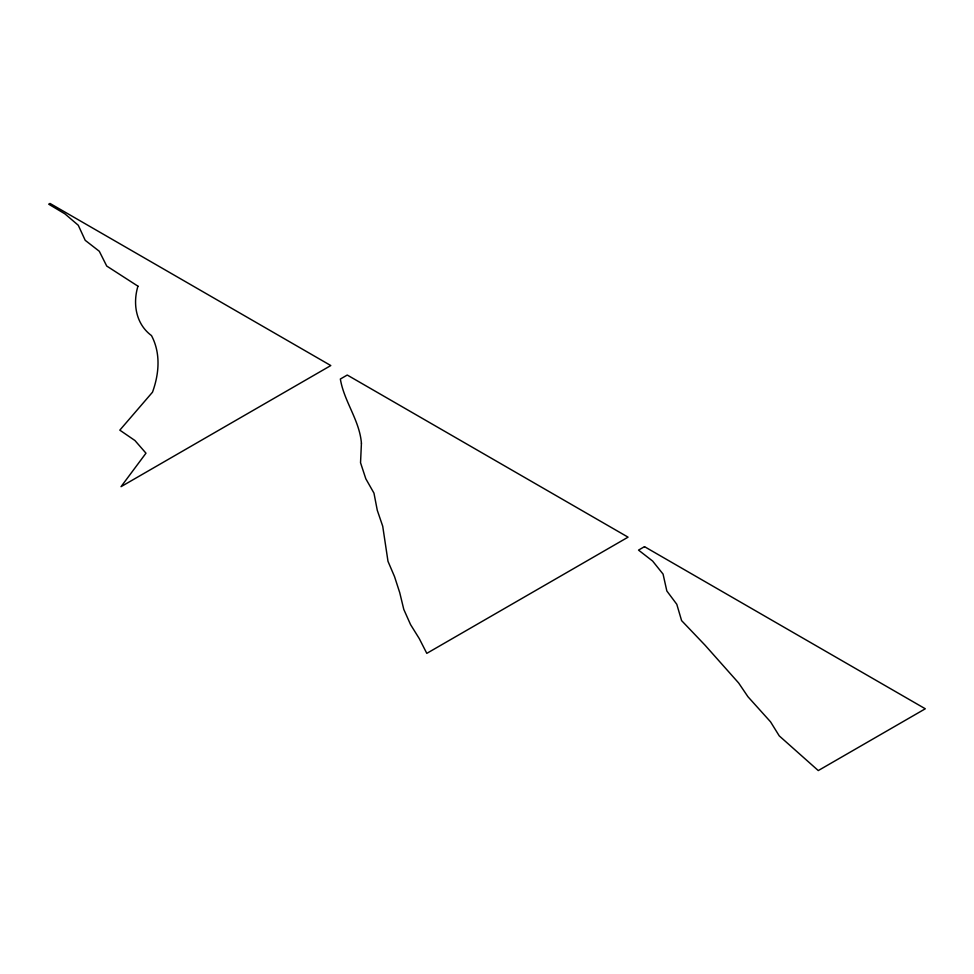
<?xml version="1.0" encoding="UTF-8"?>
<svg xmlns="http://www.w3.org/2000/svg" width="974" height="974" viewBox="0 0 974 974"><rect width="100%" height="100%" fill="white"/><g stroke="black" fill="none" stroke-linecap="round" stroke-linejoin="round"><path stroke-width="1.46" d="M361.427 443.158L360.538 462.735L365.81 478.77L373.967 493.136L377.279 510.291L382.721 526.228L387.993 561.328L394.531 576.62L399.742 592.691L403.796 609.42L410.553 624.59L419.283 638.627L426.795 653.359L628.06 537.161L347.255 375.039L340.352 379.032C344.066 401.519 359.455 420.001 361.427 443.158M137.943 286.173C132.586 303.937 135.922 324.038 151.481 335.58C160.893 353.306 159.152 373.882 152.492 392.205L119.814 430.155L134.923 440.504L145.978 453.19L121.032 486.671L330.807 365.554L50.003 203.432L48.7 204.187L64.941 213.878L78.273 225.262L85.213 240.322L99.299 251.268L106.726 266.048L137.943 286.173M644.496 546.658L638.53 550.103L652.617 561.048L663.063 574.088L666.837 590.975L676.796 604.306L681.593 620.608L705.054 645.202L738.669 683.018L747.947 696.727L770.544 721.831L779.249 735.881L818.27 770.568L925.3 708.78L644.496 546.658"/></g></svg>
